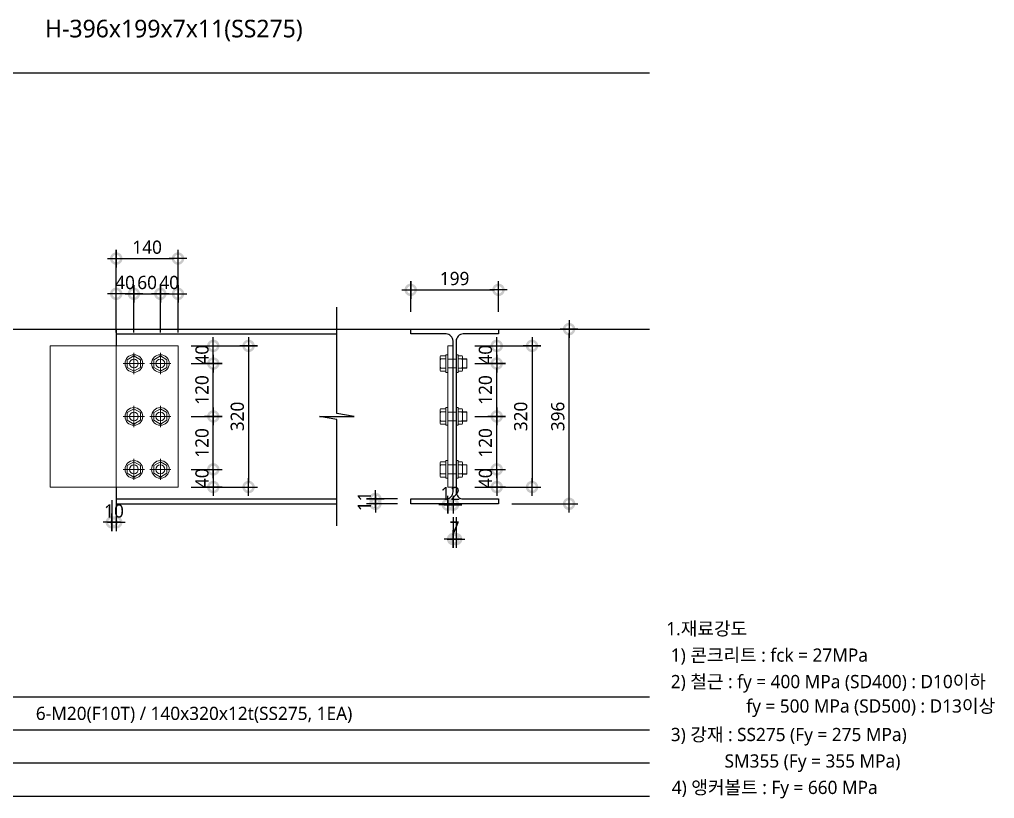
# Model space of a CAD drawing. Header units: millimetres. Extents: x 465 to 8156, y 210 to 5730.
# Drawn here: x 5907 to 8117, y 3884 to 5651 of the extents above; entities that cross this region are included whole.
import ezdxf
from ezdxf.enums import TextEntityAlignment as Align
from ezdxf.lldxf.tags import DXFTag

# ---------------------------------------------------------------- set-up
doc = ezdxf.new("R2010")
doc.units = ezdxf.units.MM
doc.header["$LTSCALE"] = 10
doc.layers.get('Defpoints').update_dxf_attribs({"color": 137})
for name, color, linetype, lineweight in [('Anchor Bolt', 4, 'Continuous', 0), ('Plate', 3, 'Continuous', 0), ('Steel-Hidden', 2, 'DASHED0', 0)]:
    doc.layers.add(name, color=color, linetype=linetype, lineweight=lineweight)
for name, color, linetype in [('DIM', 7, 'Continuous'), ('STEEL', 4, 'Continuous'), ('SYM', 6, 'Continuous'), ('TABLE', 7, 'Continuous'), ('TEXT', 3, 'Continuous')]:
    doc.layers.add(name, color=color, linetype=linetype)
doc.layers.add('TEMP', color=171, linetype='Continuous', plot=False)
doc.styles.add('S1', font='malgun.ttf')
doc.styles.add('스타일1', font='malgun.ttf')
tags = doc.linetypes.add('DASHED0', pattern=[1, 0.5, -0.5]).pattern_tags.tags
tags[6:7] = [DXFTag(74, 4), DXFTag(75, 0), DXFTag(340, '0'), DXFTag(46, 0.0), DXFTag(50, 0.0), DXFTag(44, 0.0), DXFTag(45, 0.0)]
tags[4:5] = [DXFTag(74, 4), DXFTag(75, 0), DXFTag(340, '0'), DXFTag(46, 0.0), DXFTag(50, 0.0), DXFTag(44, 0.0), DXFTag(45, 0.0)]
doc.dimstyles.new('CJA-10', dxfattribs={"dimscale": 10, "dimtxt": 3, "dimasz": 1, "dimexe": 2, "dimexo": 3, "dimgap": 1, "dimtad": 1, "dimdec": 0, "dimzin": 1, "dimdsep": 46, "dimlunit": 6, "dimtxsty": '스타일1', "dimblk": 'GAUN-DOT', "dimcen": -2, "dimdle": 2, "dimclrd": 256, "dimclre": 256, "dimclrt": 3, "dimadec": 0, "dimazin": 0, "dimtfac": 1, "dimtdec": 0, "dimtix": 1, "dimtmove": 2, "dimatfit": 3, "dimldrblk": 'DOTSMALL', "dimfxl": 1, "dimtolj": 1, "dimtzin": 1, "dimarcsym": 0})

# ---------------------------------------------------------------- blocks, each defined once
blk = doc.blocks.new('HEADED_HT_BOLT-PLAN-M20F10T')
at = {"layer": 'Anchor Bolt', "color": 1}
for p, q in [((0, 24), (0, -24)), ((-24, 0), (24, 0))]:
    blk.add_line(p, q, dxfattribs=at)
at = {"layer": 'Anchor Bolt'}
blk.add_lwpolyline([(0, 17.3), (-15, 8.7), (-15, -8.7), (0, -17.3), (15, -8.7), (15, 8.7), (0, 17.3)], dxfattribs=at)
at = {"layer": 'Anchor Bolt', "color": 8}
blk.add_circle((0, 0), 20, dxfattribs=at)
at = {"layer": 'Anchor Bolt'}
blk.add_circle((0, 0), 10, dxfattribs=at)
blk = doc.blocks.new('HEADED_HT_BOLT-HEAD-M20')
for p, q in [((-20, 0), (-20, 4.5)), ((-20, 4.5), (20, 4.5)), ((20, 0), (-20, 0)), ((-17.3, 4.5), (-17.3, 16.2)), ((-17.3, 4.5), (17.3, 4.5)), ((-13.9, 17.5), (13.9, 17.5)), ((-10.4, 4.5), (-10.4, 16.2)), ((10.4, 4.5), (10.4, 16.2)), ((17.3, 4.5), (17.3, 16.2)), ((20, 4.5), (20, 0))]:
    blk.add_line(p, q)
for centre, radius, start, end in [((-13.9, 12.2), 5.27, 48.86, 131.14), ((0, -24.7), 42.2, 75.7395, 104.2605), ((13.9, 12.2), 5.27, 48.86, 131.14)]:
    blk.add_arc(centre, radius, start, end)
blk = doc.blocks.new('HEADED_HT_BOLT-TAIL-M20')
for p, q in [((-10.5, 24), (-10, 24.5)), ((-10.5, 14.5), (-10.5, 24)), ((-10.5, 24), (10.5, 24)), ((-10, 24.5), (10, 24.5)), ((-10, 14.5), (-10, 24.5)), ((10, 24.5), (10.5, 24)), ((10, 14.5), (10, 24.5)), ((10.5, 24), (10.5, 14.5)), ((-20, 0), (-20, 4.5)), ((-20, 4.5), (20, 4.5)), ((20, 0), (-20, 0)), ((-17.3, 4.5), (-17.3, 13.5)), ((-17.3, 4.5), (17.3, 4.5)), ((-13.9, 14.5), (13.9, 14.5)), ((-10.4, 4.5), (-10.4, 13.5)), ((10.4, 4.5), (10.4, 13.5)), ((17.3, 4.5), (17.3, 13.5)), ((20, 4.5), (20, 0))]:
    blk.add_line(p, q)
for centre, radius, start, end in [((-13.9, 8), 6.5, 57.7958, 122.2042), ((0, -40), 54.5, 79.0073, 100.9927), ((13.9, 8), 6.5, 57.7958, 122.2042)]:
    blk.add_arc(centre, radius, start, end)
blk = doc.blocks.new('GAUN-DOT')
at = {"linetype": 'ByBlock'}
for p, q in [((2, 0), (-2, 0)), ((0, -2), (0, 2))]:
    blk.add_line(p, q, dxfattribs=at)
at = {"const_width": 2.25}
blk.add_lwpolyline([(0, 0.28125, 1), (0, -0.28125, 1)], format="xyb", close=True, dxfattribs=at)
blk = doc.blocks.new('*D133')
at = {"layer": 'Defpoints', "color": 0, "transparency": 16777216}
for p in [(6266, 4630.6), (6266, 4590.6), (6346, 4590.6)]:
    blk.add_point(p, dxfattribs=at)
at = {"layer": 'DIM', "lineweight": -2, "transparency": 16777216}
for p, q in [((6346, 4640.6), (6346, 4650.6)), ((6296, 4630.6), (6366, 4630.6)), ((6346, 4630.6), (6346, 4590.6)), ((6296, 4590.6), (6366, 4590.6)), ((6346, 4580.6), (6346, 4570.6))]:
    blk.add_line(p, q, dxfattribs=at)
at = {"layer": 'DIM', "lineweight": -2, "transparency": 16777216, "xscale": 10, "yscale": 10, "zscale": 10}
for p, rotation in [((6346, 4630.6), 270), ((6346, 4590.6), 90)]:
    blk.add_blockref('GAUN-DOT', p, dxfattribs=dict(at, rotation=rotation))
at = {"layer": 'DIM', "color": 3, "transparency": 16777216, "insert": (6320.5, 4610.6), "char_height": 30, "attachment_point": 5, "rotation": 90, "style": '스타일1'}
blk.add_mtext('\\A1;40', dxfattribs=at)
blk = doc.blocks.new('_DotSmall')
at = {"color": 0, "linetype": 'ByBlock', "const_width": 0.5}
blk.add_lwpolyline([(-0.0625, 0, 1), (0.0625, 0, 1)], format="xyb", close=True, dxfattribs=at)
blk = doc.blocks.new('*D134')
at = {"layer": 'Defpoints', "color": 0, "transparency": 16777216}
for p in [(6266, 4750.6), (6346, 4750.6), (6266, 4630.6)]:
    blk.add_point(p, dxfattribs=at)
at = {"layer": 'DIM', "lineweight": -2, "transparency": 16777216}
for p, q in [((6296, 4750.6), (6366, 4750.6)), ((6346, 4640.6), (6346, 4740.6)), ((6296, 4630.6), (6366, 4630.6))]:
    blk.add_line(p, q, dxfattribs=at)
at = {"layer": 'DIM', "lineweight": -2, "transparency": 16777216, "xscale": 10, "yscale": 10, "zscale": 10}
for p, rotation in [((6346, 4750.6), 90), ((6346, 4630.6), 270)]:
    blk.add_blockref('GAUN-DOT', p, dxfattribs=dict(at, rotation=rotation))
at = {"layer": 'DIM', "color": 3, "transparency": 16777216, "insert": (6320.4, 4690.6), "char_height": 30, "attachment_point": 5, "rotation": 90, "style": '스타일1'}
blk.add_mtext('\\A1;120', dxfattribs=at)
blk = doc.blocks.new('*D135')
at = {"layer": 'Defpoints', "color": 0, "transparency": 16777216}
for p in [(6266, 4870.6), (6346, 4870.6), (6266, 4750.6)]:
    blk.add_point(p, dxfattribs=at)
at = {"layer": 'DIM', "lineweight": -2, "transparency": 16777216}
for p, q in [((6296, 4870.6), (6366, 4870.6)), ((6346, 4760.6), (6346, 4860.6)), ((6296, 4750.6), (6366, 4750.6))]:
    blk.add_line(p, q, dxfattribs=at)
at = {"layer": 'DIM', "lineweight": -2, "transparency": 16777216, "xscale": 10, "yscale": 10, "zscale": 10}
for p, rotation in [((6346, 4870.6), 90), ((6346, 4750.6), 270)]:
    blk.add_blockref('GAUN-DOT', p, dxfattribs=dict(at, rotation=rotation))
at = {"layer": 'DIM', "color": 3, "transparency": 16777216, "insert": (6320.4, 4810.6), "char_height": 30, "attachment_point": 5, "rotation": 90, "style": '스타일1'}
blk.add_mtext('\\A1;120', dxfattribs=at)
blk = doc.blocks.new('*D136')
at = {"layer": 'Defpoints', "color": 0, "transparency": 16777216}
for p in [(6266, 4910.6), (6346, 4910.6), (6266, 4870.6)]:
    blk.add_point(p, dxfattribs=at)
at = {"layer": 'DIM', "lineweight": -2, "transparency": 16777216}
for p, q in [((6346, 4920.6), (6346, 4930.6)), ((6296, 4910.6), (6366, 4910.6)), ((6346, 4870.6), (6346, 4910.6)), ((6296, 4870.6), (6366, 4870.6)), ((6346, 4860.6), (6346, 4850.6))]:
    blk.add_line(p, q, dxfattribs=at)
at = {"layer": 'DIM', "lineweight": -2, "transparency": 16777216, "xscale": 10, "yscale": 10, "zscale": 10}
for p, rotation in [((6346, 4910.6), 270), ((6346, 4870.6), 90)]:
    blk.add_blockref('GAUN-DOT', p, dxfattribs=dict(at, rotation=rotation))
at = {"layer": 'DIM', "color": 3, "transparency": 16777216, "insert": (6320.5, 4890.6), "char_height": 30, "attachment_point": 5, "rotation": 90, "style": '스타일1'}
blk.add_mtext('\\A1;40', dxfattribs=at)
blk = doc.blocks.new('*D137')
at = {"layer": 'Defpoints', "color": 0, "transparency": 16777216}
for p in [(6266, 4910.6), (6266, 4590.6), (6426, 4590.6)]:
    blk.add_point(p, dxfattribs=at)
at = {"layer": 'DIM', "lineweight": -2, "transparency": 16777216}
for p, q in [((6296, 4910.6), (6446, 4910.6)), ((6426, 4900.6), (6426, 4600.6)), ((6296, 4590.6), (6446, 4590.6))]:
    blk.add_line(p, q, dxfattribs=at)
at = {"layer": 'DIM', "lineweight": -2, "transparency": 16777216, "xscale": 10, "yscale": 10, "zscale": 10}
for p, rotation in [((6426, 4910.6), 90), ((6426, 4590.6), 270)]:
    blk.add_blockref('GAUN-DOT', p, dxfattribs=dict(at, rotation=rotation))
at = {"layer": 'DIM', "color": 3, "transparency": 16777216, "insert": (6400.5, 4750.6), "char_height": 30, "attachment_point": 5, "rotation": 90, "style": '스타일1'}
blk.add_mtext('\\A1;320', dxfattribs=at)
blk = doc.blocks.new('*D138')
at = {"layer": 'Defpoints', "color": 0, "transparency": 16777216}
for p in [(6126, 5028.6), (6126, 4910.6), (6166, 4910.6)]:
    blk.add_point(p, dxfattribs=at)
at = {"layer": 'DIM', "lineweight": -2, "transparency": 16777216}
for p, q in [((6126, 4940.6), (6126, 5048.6)), ((6166, 4940.6), (6166, 5048.6)), ((6116, 5028.6), (6106, 5028.6)), ((6166, 5028.6), (6126, 5028.6)), ((6176, 5028.6), (6186, 5028.6))]:
    blk.add_line(p, q, dxfattribs=at)
at = {"layer": 'DIM', "lineweight": -2, "transparency": 16777216, "xscale": 10, "yscale": 10, "zscale": 10}
blk.add_blockref('GAUN-DOT', (6126, 5028.6), dxfattribs=at)
at = {"layer": 'DIM', "lineweight": -2, "transparency": 16777216, "xscale": 10, "yscale": 10, "zscale": 10, "rotation": 180}
blk.add_blockref('GAUN-DOT', (6166, 5028.6), dxfattribs=at)
at = {"layer": 'DIM', "color": 3, "transparency": 16777216, "insert": (6146, 5054.1), "char_height": 30, "attachment_point": 5, "style": '스타일1'}
blk.add_mtext('\\A1;40', dxfattribs=at)
blk = doc.blocks.new('*D139')
at = {"layer": 'Defpoints', "color": 0, "transparency": 16777216}
for p in [(6226, 5028.6), (6166, 4910.6), (6226, 4910.6)]:
    blk.add_point(p, dxfattribs=at)
at = {"layer": 'DIM', "lineweight": -2, "transparency": 16777216}
for p, q in [((6166, 4940.6), (6166, 5048.6)), ((6226, 4940.6), (6226, 5048.6)), ((6156, 5028.6), (6146, 5028.6)), ((6166, 5028.6), (6226, 5028.6)), ((6236, 5028.6), (6246, 5028.6))]:
    blk.add_line(p, q, dxfattribs=at)
at = {"layer": 'DIM', "lineweight": -2, "transparency": 16777216, "xscale": 10, "yscale": 10, "zscale": 10}
blk.add_blockref('GAUN-DOT', (6166, 5028.6), dxfattribs=at)
at = {"layer": 'DIM', "lineweight": -2, "transparency": 16777216, "xscale": 10, "yscale": 10, "zscale": 10, "rotation": 180}
blk.add_blockref('GAUN-DOT', (6226, 5028.6), dxfattribs=at)
at = {"layer": 'DIM', "color": 3, "transparency": 16777216, "insert": (6196, 5054.1), "char_height": 30, "attachment_point": 5, "style": '스타일1'}
blk.add_mtext('\\A1;60', dxfattribs=at)
blk = doc.blocks.new('*D140')
at = {"layer": 'Defpoints', "color": 0, "transparency": 16777216}
for p in [(6266, 5028.6), (6226, 4910.6), (6266, 4910.6)]:
    blk.add_point(p, dxfattribs=at)
at = {"layer": 'DIM', "lineweight": -2, "transparency": 16777216}
for p, q in [((6226, 4940.6), (6226, 5048.6)), ((6266, 4940.6), (6266, 5048.6)), ((6216, 5028.6), (6206, 5028.6)), ((6226, 5028.6), (6266, 5028.6)), ((6276, 5028.6), (6286, 5028.6))]:
    blk.add_line(p, q, dxfattribs=at)
at = {"layer": 'DIM', "lineweight": -2, "transparency": 16777216, "xscale": 10, "yscale": 10, "zscale": 10}
blk.add_blockref('GAUN-DOT', (6226, 5028.6), dxfattribs=at)
at = {"layer": 'DIM', "lineweight": -2, "transparency": 16777216, "xscale": 10, "yscale": 10, "zscale": 10, "rotation": 180}
blk.add_blockref('GAUN-DOT', (6266, 5028.6), dxfattribs=at)
at = {"layer": 'DIM', "color": 3, "transparency": 16777216, "insert": (6246, 5054.1), "char_height": 30, "attachment_point": 5, "style": '스타일1'}
blk.add_mtext('\\A1;40', dxfattribs=at)
blk = doc.blocks.new('*D141')
at = {"layer": 'Defpoints', "color": 0, "transparency": 16777216}
for p in [(6266, 5108.6), (6126, 4910.6), (6266, 4910.6)]:
    blk.add_point(p, dxfattribs=at)
at = {"layer": 'DIM', "lineweight": -2, "transparency": 16777216}
for p, q in [((6126, 4940.6), (6126, 5128.6)), ((6266, 4940.6), (6266, 5128.6)), ((6136, 5108.6), (6256, 5108.6))]:
    blk.add_line(p, q, dxfattribs=at)
at = {"layer": 'DIM', "lineweight": -2, "transparency": 16777216, "xscale": 10, "yscale": 10, "zscale": 10, "rotation": 180}
blk.add_blockref('GAUN-DOT', (6126, 5108.6), dxfattribs=at)
at = {"layer": 'DIM', "lineweight": -2, "transparency": 16777216, "xscale": 10, "yscale": 10, "zscale": 10}
blk.add_blockref('GAUN-DOT', (6266, 5108.6), dxfattribs=at)
at = {"layer": 'DIM', "color": 3, "transparency": 16777216, "insert": (6196, 5134.2), "char_height": 30, "attachment_point": 5, "style": '스타일1'}
blk.add_mtext('\\A1;140', dxfattribs=at)
blk = doc.blocks.new('*D142')
at = {"layer": 'Defpoints', "color": 0, "transparency": 16777216}
for p in [(6116, 4590.6), (6126, 4590.6), (6116, 4510.6)]:
    blk.add_point(p, dxfattribs=at)
at = {"layer": 'DIM', "lineweight": -2, "transparency": 16777216}
for p, q in [((6116, 4560.6), (6116, 4490.6)), ((6126, 4560.6), (6126, 4490.6)), ((6106, 4510.6), (6096, 4510.6)), ((6126, 4510.6), (6116, 4510.6)), ((6136, 4510.6), (6146, 4510.6))]:
    blk.add_line(p, q, dxfattribs=at)
at = {"layer": 'DIM', "lineweight": -2, "transparency": 16777216, "xscale": 10, "yscale": 10, "zscale": 10}
blk.add_blockref('GAUN-DOT', (6116, 4510.6), dxfattribs=at)
at = {"layer": 'DIM', "lineweight": -2, "transparency": 16777216, "xscale": 10, "yscale": 10, "zscale": 10, "rotation": 180}
blk.add_blockref('GAUN-DOT', (6126, 4510.6), dxfattribs=at)
at = {"layer": 'DIM', "color": 3, "transparency": 16777216, "insert": (6121, 4536.2), "char_height": 30, "attachment_point": 5, "style": '스타일1'}
blk.add_mtext('\\A1;10', dxfattribs=at)
blk = doc.blocks.new('*D143')
at = {"layer": 'Defpoints', "color": 0, "transparency": 16777216}
for p in [(6908.5, 4630.6), (6908.5, 4590.6), (6988.5, 4590.6)]:
    blk.add_point(p, dxfattribs=at)
at = {"layer": 'DIM', "lineweight": -2, "transparency": 16777216}
for p, q in [((6988.5, 4640.6), (6988.5, 4650.6)), ((6938.5, 4630.6), (7008.5, 4630.6)), ((6988.5, 4630.6), (6988.5, 4590.6)), ((6938.5, 4590.6), (7008.5, 4590.6)), ((6988.5, 4580.6), (6988.5, 4570.6))]:
    blk.add_line(p, q, dxfattribs=at)
at = {"layer": 'DIM', "lineweight": -2, "transparency": 16777216, "xscale": 10, "yscale": 10, "zscale": 10}
for p, rotation in [((6988.5, 4630.6), 270), ((6988.5, 4590.6), 90)]:
    blk.add_blockref('GAUN-DOT', p, dxfattribs=dict(at, rotation=rotation))
at = {"layer": 'DIM', "color": 3, "transparency": 16777216, "insert": (6963, 4610.6), "char_height": 30, "attachment_point": 5, "rotation": 90, "style": '스타일1'}
blk.add_mtext('\\A1;40', dxfattribs=at)
blk = doc.blocks.new('*D144')
at = {"layer": 'Defpoints', "color": 0, "transparency": 16777216}
for p in [(6908.5, 4750.6), (6988.5, 4750.6), (6908.5, 4630.6)]:
    blk.add_point(p, dxfattribs=at)
at = {"layer": 'DIM', "lineweight": -2, "transparency": 16777216}
for p, q in [((6938.5, 4750.6), (7008.5, 4750.6)), ((6988.5, 4640.6), (6988.5, 4740.6)), ((6938.5, 4630.6), (7008.5, 4630.6))]:
    blk.add_line(p, q, dxfattribs=at)
at = {"layer": 'DIM', "lineweight": -2, "transparency": 16777216, "xscale": 10, "yscale": 10, "zscale": 10}
for p, rotation in [((6988.5, 4750.6), 90), ((6988.5, 4630.6), 270)]:
    blk.add_blockref('GAUN-DOT', p, dxfattribs=dict(at, rotation=rotation))
at = {"layer": 'DIM', "color": 3, "transparency": 16777216, "insert": (6962.9, 4690.6), "char_height": 30, "attachment_point": 5, "rotation": 90, "style": '스타일1'}
blk.add_mtext('\\A1;120', dxfattribs=at)
blk = doc.blocks.new('*D145')
at = {"layer": 'Defpoints', "color": 0, "transparency": 16777216}
for p in [(6908.5, 4870.6), (6988.5, 4870.6), (6908.5, 4750.6)]:
    blk.add_point(p, dxfattribs=at)
at = {"layer": 'DIM', "lineweight": -2, "transparency": 16777216}
for p, q in [((6938.5, 4870.6), (7008.5, 4870.6)), ((6988.5, 4760.6), (6988.5, 4860.6)), ((6938.5, 4750.6), (7008.5, 4750.6))]:
    blk.add_line(p, q, dxfattribs=at)
at = {"layer": 'DIM', "lineweight": -2, "transparency": 16777216, "xscale": 10, "yscale": 10, "zscale": 10}
for p, rotation in [((6988.5, 4870.6), 90), ((6988.5, 4750.6), 270)]:
    blk.add_blockref('GAUN-DOT', p, dxfattribs=dict(at, rotation=rotation))
at = {"layer": 'DIM', "color": 3, "transparency": 16777216, "insert": (6962.9, 4810.6), "char_height": 30, "attachment_point": 5, "rotation": 90, "style": '스타일1'}
blk.add_mtext('\\A1;120', dxfattribs=at)
blk = doc.blocks.new('*D146')
at = {"layer": 'Defpoints', "color": 0, "transparency": 16777216}
for p in [(6908.5, 4910.6), (6988.5, 4910.6), (6908.5, 4870.6)]:
    blk.add_point(p, dxfattribs=at)
at = {"layer": 'DIM', "lineweight": -2, "transparency": 16777216}
for p, q in [((6988.5, 4920.6), (6988.5, 4930.6)), ((6938.5, 4910.6), (7008.5, 4910.6)), ((6988.5, 4870.6), (6988.5, 4910.6)), ((6938.5, 4870.6), (7008.5, 4870.6)), ((6988.5, 4860.6), (6988.5, 4850.6))]:
    blk.add_line(p, q, dxfattribs=at)
at = {"layer": 'DIM', "lineweight": -2, "transparency": 16777216, "xscale": 10, "yscale": 10, "zscale": 10}
for p, rotation in [((6988.5, 4910.6), 270), ((6988.5, 4870.6), 90)]:
    blk.add_blockref('GAUN-DOT', p, dxfattribs=dict(at, rotation=rotation))
at = {"layer": 'DIM', "color": 3, "transparency": 16777216, "insert": (6963, 4890.6), "char_height": 30, "attachment_point": 5, "rotation": 90, "style": '스타일1'}
blk.add_mtext('\\A1;40', dxfattribs=at)
blk = doc.blocks.new('*D147')
at = {"layer": 'Defpoints', "color": 0, "transparency": 16777216}
for p in [(6908.5, 4910.6), (6908.5, 4590.6), (7068.5, 4590.6)]:
    blk.add_point(p, dxfattribs=at)
at = {"layer": 'DIM', "lineweight": -2, "transparency": 16777216}
for p, q in [((6938.5, 4910.6), (7088.5, 4910.6)), ((7068.5, 4900.6), (7068.5, 4600.6)), ((6938.5, 4590.6), (7088.5, 4590.6))]:
    blk.add_line(p, q, dxfattribs=at)
at = {"layer": 'DIM', "lineweight": -2, "transparency": 16777216, "xscale": 10, "yscale": 10, "zscale": 10}
for p, rotation in [((7068.5, 4910.6), 90), ((7068.5, 4590.6), 270)]:
    blk.add_blockref('GAUN-DOT', p, dxfattribs=dict(at, rotation=rotation))
at = {"layer": 'DIM', "color": 3, "transparency": 16777216, "insert": (7043, 4750.6), "char_height": 30, "attachment_point": 5, "rotation": 90, "style": '스타일1'}
blk.add_mtext('\\A1;320', dxfattribs=at)
blk = doc.blocks.new('*D148')
at = {"layer": 'Defpoints', "color": 0, "transparency": 16777216}
for p in [(6877.5, 4590.6), (6889.5, 4590.6), (6877.5, 4550.6)]:
    blk.add_point(p, dxfattribs=at)
at = {"layer": 'DIM', "lineweight": -2, "transparency": 16777216}
for p, q in [((6877.5, 4560.6), (6877.5, 4530.6)), ((6889.5, 4560.6), (6889.5, 4530.6)), ((6867.5, 4550.6), (6857.5, 4550.6)), ((6889.5, 4550.6), (6877.5, 4550.6)), ((6899.5, 4550.6), (6909.5, 4550.6))]:
    blk.add_line(p, q, dxfattribs=at)
at = {"layer": 'DIM', "lineweight": -2, "transparency": 16777216, "xscale": 10, "yscale": 10, "zscale": 10}
blk.add_blockref('GAUN-DOT', (6877.5, 4550.6), dxfattribs=at)
at = {"layer": 'DIM', "lineweight": -2, "transparency": 16777216, "xscale": 10, "yscale": 10, "zscale": 10, "rotation": 180}
blk.add_blockref('GAUN-DOT', (6889.5, 4550.6), dxfattribs=at)
at = {"layer": 'DIM', "color": 3, "transparency": 16777216, "insert": (6883.5, 4575.9), "char_height": 30, "attachment_point": 5, "style": '스타일1'}
blk.add_mtext('\\A1;12', dxfattribs=at)
blk = doc.blocks.new('*D149')
at = {"layer": 'Defpoints', "color": 0, "transparency": 16777216}
for p in [(6992.5, 5037.6), (6793.5, 4957.6), (6992.5, 4957.6)]:
    blk.add_point(p, dxfattribs=at)
at = {"layer": 'DIM', "lineweight": -2, "transparency": 16777216}
for p, q in [((6793.5, 4987.6), (6793.5, 5057.6)), ((6992.5, 4987.6), (6992.5, 5057.6)), ((6803.5, 5037.6), (6982.5, 5037.6))]:
    blk.add_line(p, q, dxfattribs=at)
at = {"layer": 'DIM', "lineweight": -2, "transparency": 16777216, "xscale": 10, "yscale": 10, "zscale": 10, "rotation": 180}
blk.add_blockref('GAUN-DOT', (6793.5, 5037.6), dxfattribs=at)
at = {"layer": 'DIM', "lineweight": -2, "transparency": 16777216, "xscale": 10, "yscale": 10, "zscale": 10}
blk.add_blockref('GAUN-DOT', (6992.5, 5037.6), dxfattribs=at)
at = {"layer": 'DIM', "color": 3, "transparency": 16777216, "insert": (6893, 5063.2), "char_height": 30, "attachment_point": 5, "style": '스타일1'}
blk.add_mtext('\\A1;199', dxfattribs=at)
blk = doc.blocks.new('*D150')
at = {"layer": 'Defpoints', "color": 0, "transparency": 16777216}
for p in [(6992.5, 4948.6), (7152.5, 4948.6), (6992.5, 4552.6)]:
    blk.add_point(p, dxfattribs=at)
at = {"layer": 'DIM', "lineweight": -2, "transparency": 16777216}
for p, q in [((7022.5, 4948.6), (7172.5, 4948.6)), ((7152.5, 4562.6), (7152.5, 4938.6)), ((7022.5, 4552.6), (7172.5, 4552.6))]:
    blk.add_line(p, q, dxfattribs=at)
at = {"layer": 'DIM', "lineweight": -2, "transparency": 16777216, "xscale": 10, "yscale": 10, "zscale": 10}
for p, rotation in [((7152.5, 4948.6), 90), ((7152.5, 4552.6), 270)]:
    blk.add_blockref('GAUN-DOT', p, dxfattribs=dict(at, rotation=rotation))
at = {"layer": 'DIM', "color": 3, "transparency": 16777216, "insert": (7127, 4750.6), "char_height": 30, "attachment_point": 5, "rotation": 90, "style": '스타일1'}
blk.add_mtext('\\A1;396', dxfattribs=at)
blk = doc.blocks.new('*D151')
at = {"layer": 'Defpoints', "color": 0, "transparency": 16777216}
for p in [(6793.5, 4563.6), (6713.5, 4552.6), (6793.5, 4552.6)]:
    blk.add_point(p, dxfattribs=at)
at = {"layer": 'DIM', "lineweight": -2, "transparency": 16777216}
for p, q in [((6713.5, 4573.6), (6713.5, 4583.6)), ((6763.5, 4563.6), (6693.5, 4563.6)), ((6713.5, 4563.6), (6713.5, 4552.6)), ((6763.5, 4552.6), (6693.5, 4552.6)), ((6713.5, 4542.6), (6713.5, 4532.6))]:
    blk.add_line(p, q, dxfattribs=at)
at = {"layer": 'DIM', "lineweight": -2, "transparency": 16777216, "xscale": 10, "yscale": 10, "zscale": 10}
for p, rotation in [((6713.5, 4563.6), 270), ((6713.5, 4552.6), 90)]:
    blk.add_blockref('GAUN-DOT', p, dxfattribs=dict(at, rotation=rotation))
at = {"layer": 'DIM', "color": 3, "transparency": 16777216, "insert": (6688.2, 4558.1), "char_height": 30, "attachment_point": 5, "rotation": 90, "style": '스타일1'}
blk.add_mtext('\\A1;11', dxfattribs=at)
blk = doc.blocks.new('*D152')
at = {"layer": 'Defpoints', "color": 0, "transparency": 16777216}
for p in [(6889.5, 4552.6), (6896.5, 4552.6), (6896.5, 4472.6)]:
    blk.add_point(p, dxfattribs=at)
at = {"layer": 'DIM', "lineweight": -2, "transparency": 16777216}
for p, q in [((6889.5, 4522.6), (6889.5, 4452.6)), ((6896.5, 4522.6), (6896.5, 4452.6)), ((6879.5, 4472.6), (6869.5, 4472.6)), ((6889.5, 4472.6), (6896.5, 4472.6)), ((6906.5, 4472.6), (6916.5, 4472.6))]:
    blk.add_line(p, q, dxfattribs=at)
at = {"layer": 'DIM', "lineweight": -2, "transparency": 16777216, "xscale": 10, "yscale": 10, "zscale": 10}
blk.add_blockref('GAUN-DOT', (6889.5, 4472.6), dxfattribs=at)
at = {"layer": 'DIM', "lineweight": -2, "transparency": 16777216, "xscale": 10, "yscale": 10, "zscale": 10, "rotation": 180}
blk.add_blockref('GAUN-DOT', (6896.5, 4472.6), dxfattribs=at)
at = {"layer": 'DIM', "color": 3, "transparency": 16777216, "insert": (6893, 4497.6), "char_height": 30, "attachment_point": 5, "style": '스타일1'}
blk.add_mtext('\\A1;7', dxfattribs=at)
blk = doc.blocks.new('1')
at = {"layer": 'TEXT', "style": '스타일1'}
for s, p in [('1.재료강도', (0, 0)), (' 1) 콘크리트 : fck = 27MPa', (0, -60)), (' 2) 철근 : fy = 400 MPa (SD400) : D10이하', (0, -120)), (' fy = 500 MPa (SD500) : D13이상', (171.1, -175.4)), (' 3) 강재 : SS275 (Fy = 275 MPa)', (0, -240)), ('             SM355 (Fy = 355 MPa)', (0, -300)), ('4) 앵커볼트 : Fy = 660 MPa', (12.5, -360))]:
    blk.add_text(s, height=30, dxfattribs=at).set_placement(p, align=Align.BOTTOM_LEFT)

msp = doc.modelspace()

# ---------------------------------------------------------------- linework, layer by layer
at = {"layer": 'Anchor Bolt', "linetype": 'DASHED0'}
for p, q in [((6877.5, 4880.6), (6896.5, 4880.6)), ((6877.5, 4880.6), (6896.5, 4880.6)), ((6877.5, 4860.6), (6896.5, 4860.6)), ((6877.5, 4860.6), (6896.5, 4860.6)), ((6877.5, 4760.6), (6896.5, 4760.6)), ((6877.5, 4760.6), (6896.5, 4760.6)), ((6877.5, 4740.6), (6896.5, 4740.6)), ((6877.5, 4740.6), (6896.5, 4740.6)), ((6877.5, 4640.6), (6896.5, 4640.6)), ((6877.5, 4640.6), (6896.5, 4640.6)), ((6877.5, 4620.6), (6896.5, 4620.6)), ((6877.5, 4620.6), (6896.5, 4620.6))]:
    msp.add_line(p, q, dxfattribs=at)
at = {"layer": 'Plate'}
for points in [[(5976, 4590.6), (5976, 4910.6), (6266, 4910.6), (6266, 4590.6), (5976, 4590.6)], [(6889.5, 4590.6), (6877.5, 4590.6), (6877.5, 4910.6), (6889.5, 4910.6)]]:
    msp.add_lwpolyline(points, dxfattribs=at)
at = {"layer": 'STEEL'}
for p, q in [((6126, 4948.6), (6626, 4948.6)), ((6126, 4948.6), (6126, 4910.6)), ((6126, 4937.6), (6626, 4937.6)), ((6126, 4590.6), (6126, 4552.6)), ((6126, 4563.6), (6626, 4563.6)), ((6126, 4552.6), (6626, 4552.6))]:
    msp.add_line(p, q, dxfattribs=at)
msp.add_lwpolyline([(6793.5, 4937.6), (6793.5, 4948.6), (6992.5, 4948.6), (6992.5, 4937.6), (6912.5, 4937.6, 0.414214), (6896.5, 4921.6), (6896.5, 4579.6, 0.414214), (6912.5, 4563.6), (6992.5, 4563.6), (6992.5, 4552.6), (6793.5, 4552.6), (6793.5, 4563.6), (6873.5, 4563.6, 0.414214), (6889.5, 4579.6), (6889.5, 4921.6, 0.414214), (6873.5, 4937.6), (6793.5, 4937.6)], format="xyb", dxfattribs=at)
at = {"layer": 'Steel-Hidden'}
msp.add_line((6126, 4910.6), (6126, 4590.6), dxfattribs=at)
at = {"layer": 'SYM'}
msp.add_lwpolyline([(6626, 4502.6), (6626, 4743.6), (6586.4, 4750.6), (6665.6, 4750.6), (6626, 4757.6), (6626, 4998.6)], dxfattribs=at)
at = {"layer": 'TABLE', "color": 4}
msp.add_line((465, 5530), (7335, 5530), dxfattribs=at)
at = {"layer": 'TABLE', "color": 6}
for p, q in [((5617.5, 4115), (7335, 4115)), ((5617.5, 4040), (7335, 4040)), ((5617.5, 3965), (7335, 3965))]:
    msp.add_line(p, q, dxfattribs=at)
at = {"layer": 'TABLE', "color": 3}
msp.add_line((465, 3890), (7335, 3890), dxfattribs=at)
at = {"layer": 'TEMP'}
msp.add_line((465, 4948.6), (7335, 4948.6), dxfattribs=at)

# ---------------------------------------------------------------- block references
at = {"layer": 'Anchor Bolt'}
for p in [(6166, 4870.6), (6226, 4870.6), (6166, 4750.6), (6226, 4750.6), (6166, 4630.6), (6226, 4630.6)]:
    msp.add_blockref('HEADED_HT_BOLT-PLAN-M20F10T', p, dxfattribs=at)
for name, p, rotation in [('HEADED_HT_BOLT-HEAD-M20', (6877.5, 4870.6), 90), ('HEADED_HT_BOLT-HEAD-M20', (6877.5, 4870.6), 90), ('HEADED_HT_BOLT-TAIL-M20', (6896.5, 4870.6), 270), ('HEADED_HT_BOLT-TAIL-M20', (6896.5, 4870.6), 270), ('HEADED_HT_BOLT-HEAD-M20', (6877.5, 4750.6), 90), ('HEADED_HT_BOLT-HEAD-M20', (6877.5, 4750.6), 90), ('HEADED_HT_BOLT-TAIL-M20', (6896.5, 4750.6), 270), ('HEADED_HT_BOLT-TAIL-M20', (6896.5, 4750.6), 270), ('HEADED_HT_BOLT-HEAD-M20', (6877.5, 4630.6), 90), ('HEADED_HT_BOLT-HEAD-M20', (6877.5, 4630.6), 90), ('HEADED_HT_BOLT-TAIL-M20', (6896.5, 4630.6), 270), ('HEADED_HT_BOLT-TAIL-M20', (6896.5, 4630.6), 270)]:
    msp.add_blockref(name, p, dxfattribs=dict(at, rotation=rotation))
at = {"layer": 'DIM'}
msp.add_blockref('1', (7372.8, 4245.6), dxfattribs=at)

# ---------------------------------------------------------------- texts
at = {"layer": 'TEXT', "linetype": 'ByBlock', "style": '스타일1'}
msp.add_text('H-396x199x7x11(SS275)', height=40, dxfattribs=at).set_placement((5964.5, 5630), align=Align.MIDDLE_LEFT)
at = {"layer": 'TEXT', "style": 'S1'}
msp.add_text('6-M20(F10T) / 140x320x12t(SS275, 1EA)', height=30, dxfattribs=at).set_placement((5943.7, 4077.5), align=Align.MIDDLE_LEFT)

# ---------------------------------------------------------------- dimensions: what is measured, and where the dimension line sits
at = {"layer": 'DIM'}
for p1, p2, distance, picture, middle in [((6126, 4910.6), (6266, 4910.6), 198, '*D141', (6196, 5134.2)), ((6166, 4910.6), (6126, 4910.6), -118, '*D138', (6146, 5054.1)), ((6166, 4910.6), (6226, 4910.6), 118, '*D139', (6196, 5054.1)), ((6226, 4910.6), (6266, 4910.6), 118, '*D140', (6246, 5054.1)), ((6793.5, 4957.6), (6992.5, 4957.6), 80, '*D149', (6893, 5063.2)), ((6992.5, 4552.6), (6992.5, 4948.6), -160, '*D150', (7127, 4750.6)), ((6266, 4870.6), (6266, 4910.6), -80, '*D136', (6320.5, 4890.6)), ((6266, 4910.6), (6266, 4590.6), 160, '*D137', (6400.5, 4750.6)), ((6908.5, 4870.6), (6908.5, 4910.6), -80, '*D146', (6963, 4890.6)), ((6908.5, 4910.6), (6908.5, 4590.6), 160, '*D147', (7043, 4750.6)), ((6266, 4750.6), (6266, 4870.6), -80, '*D135', (6320.4, 4810.6)), ((6908.5, 4750.6), (6908.5, 4870.6), -80, '*D145', (6962.9, 4810.6)), ((6266, 4630.6), (6266, 4750.6), -80, '*D134', (6320.4, 4690.6)), ((6908.5, 4630.6), (6908.5, 4750.6), -80, '*D144', (6962.9, 4690.6)), ((6266, 4630.6), (6266, 4590.6), 80, '*D133', (6320.5, 4610.6)), ((6908.5, 4630.6), (6908.5, 4590.6), 80, '*D143', (6963, 4610.6)), ((6126, 4590.6), (6116, 4590.6), 80, '*D142', (6121, 4536.2)), ((6793.5, 4563.6), (6793.5, 4552.6), -80, '*D151', (6688.2, 4558.1)), ((6889.5, 4590.6), (6877.5, 4590.6), 40, '*D148', (6883.5, 4575.9)), ((6889.5, 4552.6), (6896.5, 4552.6), -80, '*D152', (6893, 4497.6))]:
    dim = msp.add_aligned_dim(p1=p1, p2=p2, distance=distance, dimstyle='CJA-10', dxfattribs=at)
    dim.commit()
    dim.dimension.update_dxf_attribs({"geometry": picture, "text_midpoint": middle})

doc.saveas('drawing.dxf')
